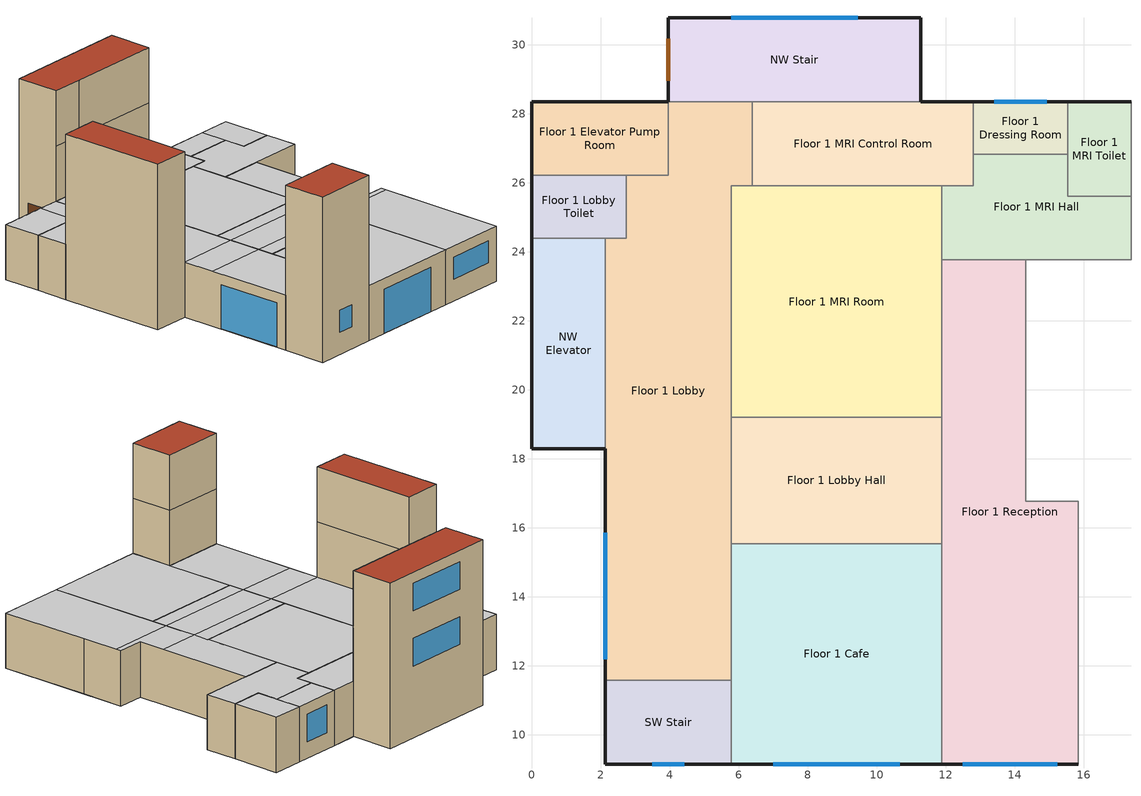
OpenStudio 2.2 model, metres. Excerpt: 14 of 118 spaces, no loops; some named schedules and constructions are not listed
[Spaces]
Floor 1 Lobby
 floor ground: 6.4,28.35 6.4,25.91 5.79,25.91 5.79,11.58 2.13,11.58 2.13,24.38 2.74,24.38 2.74,26.21 3.96,26.21 3.96,28.35 z0
 wall outside: 2.13,18.29 2.13,11.58 z0:3.05
 wall to SW Stair: 2.13,11.58 5.79,11.58 z0:3.05
 wall to Floor 1 MRI Room: 5.79,19.2 5.79,25.91 6.4,25.91 z0:3.05
 wall to Floor 1 Elevator Pump Room: 3.96,28.35 3.96,26.21 2.74,26.21 z0:3.05
 wall to Floor 1 Lobby Toilet: 2.74,26.21 2.74,24.38 2.13,24.38 z0:3.05
 wall to Floor 1 MRI Control Room: 6.4,25.91 6.4,28.35 z0:3.05
 wall to Floor 1 Cafe: 5.79,11.58 5.79,15.54 z0:3.05
 wall to Floor 1 Lobby Hall: 5.79,15.54 5.79,19.2 z0:3.05
 wall to NW Stair: 6.4,28.35 3.96,28.35 z0:3.05
 wall to NW Elevator: 2.13,24.38 2.13,18.29 z0:3.05
 window: 2.13,15.85 2.13,12.19 z0.03:2.46
 ceiling to Floor 2 Work Hall: 5.79,16.46 5.79,18.29 2.13,18.29 2.13,16.46 z3.05
 ceiling to Floor 2 Work: 5.79,18.29 5.79,25.91 6.4,25.91 6.4,28.35 3.96,28.35 3.96,26.21 2.74,26.21 2.74,24.38 2.13,24.38 2.13,18.29 z3.05
 ceiling to Floor 2 Reception: 5.79,11.58 5.79,16.46 2.13,16.46 2.13,11.58 z3.05
SW Stair
 floor ground: 5.79,11.58 5.79,9.14 2.13,9.14 2.13,11.58 z0
 wall outside: 2.13,11.58 2.13,9.14 5.79,9.14 z0:9.14
 wall to Floor 3 Undeveloped 2: 5.79,9.14 5.79,11.58 2.13,11.58 z6.1:9.14
 wall to Floor 1 Cafe: 5.79,9.14 5.79,11.58 z0:3.05
 wall to Floor 2 Reception: 5.79,9.14 5.79,11.58 2.13,11.58 z3.05:6.1
 window: 3.51,9.14 4.42,9.14 z1.22:2.44
 roof outside: 5.79,9.14 5.79,11.58 2.13,11.58 2.13,9.14 z9.14
Floor 1 Lobby Hall
 floor ground: 11.89,19.2 11.89,15.54 5.79,15.54 5.79,19.2 z0
 wall to Floor 1 MRI Room: 11.89,19.2 5.79,19.2 z0:3.05
 wall to Floor 1 Cafe: 5.79,15.54 11.89,15.54 z0:3.05
 wall to Floor 1 Reception: 11.89,15.54 11.89,19.2 z0:3.05
 ceiling to Floor 2 Work Hall: 11.89,16.46 11.89,18.29 5.79,18.29 5.79,16.46 z3.05
 ceiling to Floor 2 Work: 11.89,18.29 11.89,19.2 5.79,19.2 5.79,18.29 z3.05
 ceiling to Floor 2 Reception: 11.89,15.54 11.89,16.46 5.79,16.46 5.79,15.54 z3.05
Floor 1 MRI Hall
 floor ground: 15.54,26.82 15.54,25.6 17.37,25.6 17.37,23.77 11.89,23.77 11.89,25.91 12.8,25.91 12.8,26.82 z0
 wall to Floor 1 MRI Toilet: 17.37,25.6 15.54,25.6 15.54,26.82 z0:3.05
 wall to Floor 1 Dressing Room: 15.54,26.82 12.8,26.82 z0:3.05
 wall to Floor 1 Office: 14.33,23.77 17.37,23.77 z0:3.05
 wall to Floor 1 MRI Room: 11.89,25.91 11.89,23.77 z0:3.05
 wall to Floor 1 MRI Control Room: 12.8,26.82 12.8,25.91 11.89,25.91 z0:3.05
 wall to Floor 1 Reception: 11.89,23.77 14.33,23.77 z0:3.05
 wall to Floor 1 Procedure Room: 17.37,23.77 17.37,25.6 z0:3.05
 ceiling to Floor 2 Work: 17.37,23.77 17.37,25.6 15.54,25.6 15.54,26.82 12.8,26.82 12.8,25.91 11.89,25.91 11.89,23.77 z3.05
NW Elevator
 floor ground: 2.13,24.38 2.13,18.29 0,18.29 0,24.38 z0
 wall outside: 0,24.38 0,18.29 2.13,18.29 z0:9.14
 wall to Floor 3 Office Toilet: 2.13,24.38 0,24.38 z6.1:9.14
 wall to Floor 1 Lobby Toilet: 2.13,24.38 0,24.38 z0:3.05
 wall to Floor 3 Elevator Hall: 2.13,18.29 2.13,24.38 z6.1:9.14
 wall to Floor 2 Work Toilet: 2.13,24.38 0,24.38 z3.05:6.1
 wall to Floor 2 Work: 2.13,18.29 2.13,24.38 z3.05:6.1
 roof outside: 2.13,18.29 2.13,24.38 0,24.38 0,18.29 z9.14
Floor 1 Reception
 floor ground: 14.33,23.77 14.33,16.76 15.85,16.76 15.85,9.14 11.89,9.14 11.89,23.77 z0
 wall outside: 11.89,9.14 15.85,9.14 z0:3.05
 wall to Floor 1 Cafe: 11.89,15.54 11.89,9.14 z0:3.05
 wall to Floor 1 Reception Hall: 15.85,14.33 15.85,16.76 z0:3.05
 wall to Floor 1 Office: 15.85,16.76 14.33,16.76 14.33,23.77 z0:3.05
 wall to Floor 1 MRI Room: 11.89,23.77 11.89,19.2 z0:3.05
 wall to Floor 1 Scheduling: 15.85,9.14 15.85,14.33 z0:3.05
 window: 12.5,9.14 15.24,9.14 z1.22:2.44
 ceiling to Floor 2 Work Hall: 15.85,16.46 15.85,16.76 14.33,16.76 14.33,18.29 11.89,18.29 11.89,16.46 z3.05
 ceiling to Floor 2 Reception: 15.85,9.14 15.85,16.46 11.89,16.46 11.89,9.14 z3.05
 ceiling to Floor 2 Work: 14.33,18.29 14.33,23.77 11.89,23.77 11.89,18.29 z3.05
NW Stair
 floor ground: 11.28,30.78 11.28,28.35 3.96,28.35 3.96,30.78 z0
 wall outside: 11.28,28.35 11.28,30.78 3.96,30.78 3.96,28.35 z0:9.14
 wall to Floor 3 Office: 5.79,28.35 11.28,28.35 z6.1:9.14
 wall to Floor 1 MRI Control Room: 6.4,28.35 11.28,28.35 z0:3.05
 wall to Floor 2 Work: 3.96,28.35 11.28,28.35 z3.05:6.1
 wall to Floor 3 Elevator Hall: 3.96,28.35 5.79,28.35 z6.1:9.14
 window: 9.45,30.78 5.79,30.78 z3.96:5.49; 9.45,30.78 5.79,30.78 z7.01:8.53
 door: 3.96,30.18 3.96,28.96 z0:2.44
 roof outside: 11.28,28.35 11.28,30.78 3.96,30.78 3.96,28.35 z9.14
Floor 1 MRI Room
 floor ground: 11.89,25.91 11.89,19.2 5.79,19.2 5.79,25.91 z0
 wall to Floor 1 MRI Control Room: 11.89,25.91 6.4,25.91 z0:3.05
 ceiling to Floor 2 Work: 11.89,19.2 11.89,25.91 5.79,25.91 5.79,19.2 z3.05
Floor 1 Cafe
 floor ground: 11.89,15.54 11.89,9.14 5.79,9.14 5.79,15.54 z0
 wall outside: 5.79,9.14 11.89,9.14 z0:3.05
 window: 7.01,9.14 10.67,9.14 z0.03:2.46
 ceiling to Floor 2 Reception: 11.89,9.14 11.89,15.54 5.79,15.54 5.79,9.14 z3.05
Floor 1 Dressing Room
 floor ground: 15.54,28.35 15.54,26.82 12.8,26.82 12.8,28.35 z0
 wall outside: 15.54,28.35 12.8,28.35 z0:3.05
 wall to Floor 1 MRI Toilet: 15.54,26.82 15.54,28.35 z0:3.05
 wall to Floor 1 MRI Control Room: 12.8,28.35 12.8,26.82 z0:3.05
 window: 14.94,28.35 13.41,28.35 z0.91:2.44
 ceiling to Floor 2 Work: 15.54,26.82 15.54,28.35 12.8,28.35 12.8,26.82 z3.05
Floor 1 Elevator Pump Room
 floor ground: 3.96,28.35 3.96,26.21 0,26.21 0,28.35 z0
 wall outside: 3.96,28.35 0,28.35 0,26.21 z0:3.05
 wall to Floor 1 Lobby Toilet: 0,26.21 2.74,26.21 z0:3.05
 ceiling to Floor 2 Work: 3.96,26.21 3.96,28.35 2.74,28.35 2.74,26.21 z3.05
 ceiling to Floor 2 Janitor: 2.74,26.21 2.74,28.35 0,28.35 0,26.21 z3.05
Floor 1 Lobby Toilet
 floor ground: 2.74,26.21 2.74,24.38 0,24.38 0,26.21 z0
 wall outside: 0,26.21 0,24.38 z0:3.05
 ceiling to Floor 2 Work Toilet: 2.74,24.38 2.74,26.21 0,26.21 0,24.38 z3.05
Floor 1 MRI Control Room
 floor ground: 12.8,28.35 12.8,25.91 6.4,25.91 6.4,28.35 z0
 wall outside: 12.8,28.35 11.28,28.35 z0:3.05
 ceiling to Floor 2 Work: 12.8,25.91 12.8,28.35 6.4,28.35 6.4,25.91 z3.05
Floor 1 MRI Toilet
 floor ground: 17.37,28.35 17.37,25.6 15.54,25.6 15.54,28.35 z0
 wall outside: 17.37,28.35 15.54,28.35 z0:3.05
 wall to Floor 1 Procedure Room: 17.37,25.6 17.37,28.35 z0:3.05
 ceiling to Floor 2 Work: 17.37,25.6 17.37,28.35 15.54,28.35 15.54,25.6 z3.05
[Site]
Miami Intl Ap_FL_USA: Latitude {deg}=25.82; Longitude {deg}=-80.3; Time Zone {hr}=-5; Elevation {m}=11; Terrain=City
[Building]
-Outpatient-ASHRAE 169-2006-1A created: 2017-11-09 21:39:34 +0000: North Axis {deg}=0; Default Construction Set=90.1-2013 - Outpatient - ASHRAE 169-2006-1A; Standards Number of Stories=3; Standards Number of Above Ground Stories=0; Standards Building Type=Outpatient
[Site:WaterMainsTemperature]
Calculation Method=Correlation; Annual Average Outdoor Air Temperature {C}=24.4917; Maximum Difference In Monthly Average Outdoor Air Temperatures {deltaC}=8.7
[SizingPeriod:DesignDay] Barometric Pressure {Pa}=101193; Sky Clearness=0; Rain Indicator=0; Snow Indicator=0; Day of Month=21; Daylight Saving Time Indicator=0; Humidity Indicating Type=Wetbulb; Dry-Bulb Temperature Range Modifier Type=DefaultMultipliers
Name | Maximum Dry-Bulb Temperature {C} | Daily Dry-Bulb Temperature Range {deltaC} | Humidity Indicating Conditions at Maximum Dry-Bulb | Wind Speed {m/s} | Wind Direction {deg} | Month | Day Type | Solar Model Indicator | ASHRAE Taub | ASHRAE Taud
Miami Intl Ap Ann Clg .4% Condns DB=>MWB | 33.2 | 6.7 | 25.3 | 4.5 | 140 | 7 | SummerDesignDay | ASHRAETau | 0.528 | 1.905
Miami Intl Ap Ann Htg 99.6% Condns DB | 8.7 | 0 | 8.7 | 3.8 | 340 | 1 | WinterDesignDay | ASHRAEClearSky
[Site:GroundTemperature:BuildingSurface]
20.96, 20.96, 20.99, 21.06, 21.1, 21.99, 22.14, 22.18, 22.17, 21.28, 21.11, 21.01
[ClimateZones]
Climate Zone Value 1=1A
[Material:NoMass] Thermal Absorptance=0.9; Solar Absorptance=0.7
Name | Roughness | Thermal Resistance {m2-K/W} | Visible Absorptance
CP02 CARPET PAD | VeryRough | 0.21648 | 0.8
Typical Insulation R-0.54 | Smooth | 0.0945033 | 0.7
Typical Carpet Pad | Smooth | 0.21648 | 0.8
Typical Insulation R-5.89 | Smooth | 1.03652 | 0.7
Typical Insulation R-19.72 | Smooth | 3.4722 | 0.7
Typical Insulation R-0.58 | Smooth | 0.101875 | 0.7
Typical Insulation | Smooth | 0.0282222 | 0.7
[Material]
Name | Roughness | Thickness {m} | Conductivity {W/m-K} | Density {kg/m3} | Specific Heat {J/kg-K} | Thermal Absorptance | Solar Absorptance | Visible Absorptance
100mm Normalweight concrete floor | MediumSmooth | 0.1016 | 2.31 | 2322 | 832
G01 13mm gypsum board | Smooth | 0.0127 | 0.16 | 800 | 1090 | 0.9 | 0.7 | 0.5
4 in. Normalweight Concrete Floor | MediumRough | 0.1016 | 2.31 | 2322 | 832 | 0.9 | 0.7 | 0.7
25mm Stucco | Smooth | 0.0254 | 0.72 | 1856 | 840 | 0.9 | 0.7 | 0.7
5/8 in. Gypsum Board | MediumSmooth | 0.0159 | 0.16 | 800 | 1090 | 0.9 | 0.7 | 0.7
Roof Membrane - Highly Reflective | VeryRough | 0.0095 | 0.16 | 1121.29 | 1460 | 0.75 | 0.45 | 0.7
Metal Roof Surface; F08 Metal surface | Smooth | 0.0008 | 45.28 | 7824 | 500 | 0.9 | 0.7 | 0.7
8 in. Normalweight Concrete Floor | MediumRough | 0.2032 | 2.31 | 2322 | 832 | 0.9 | 0.7 | 0.7
8 in. Concrete Block Basement Wall | MediumRough | 0.2032 | 1.326 | 1842 | 912 | 0.9 | 0.7 | 0.7
G05 25mm wood | MediumSmooth | 0.0254 | 0.15 | 608 | 1630 | 0.9 | 0.5 | 0.5
[Construction]
Typical Insulated Exterior Mass Floor R-3.11: Typical Insulation R-0.54, 4 in. Normalweight Concrete Floor, Typical Carpet Pad
Typical Insulated Steel Framed Exterior Wall R-8.06: 25mm Stucco, 5/8 in. Gypsum Board, Typical Insulation R-5.89, 5/8 in. Gypsum Board
Typical IEAD Roof - Highly Reflective R-20.83: Roof Membrane - Highly Reflective, Typical Insulation R-19.72, Metal Roof Surface
Typical Interior Floor: 100mm Normalweight concrete floor, CP02 CARPET PAD
Typical Interior Wall: G01 13mm gypsum board, G01 13mm gypsum board
Typical Interior Ceiling: CP02 CARPET PAD, 100mm Normalweight concrete floor
Typical Insulated Carpeted 8in Slab Floor: 8 in. Normalweight Concrete Floor, Typical Carpet Pad
Typical Insulated Basement Mass Wall: 8 in. Concrete Block Basement Wall
U 0.60 SHGC 0.25 Dbl 2.5mm air: Glass_2175_LayerAvg, Gap_1_W_0_0025, Glass_2022F_LayerAvg
Typical Insulated Metal Door R-1.43: F08 Metal surface, Typical Insulation R-0.58
Typical Overhead Door: Typical Insulation
U 0.75 SHGC 0.35 Simple Glazing Skylight: U 0.75 SHGC 0.35 Simple Glazing
Typical Interior Window: Clear 3mm
Typical Interior Door; Typical Interior Partition: G05 25mm wood
[DefaultConstructionSet]
90.1-2013 - Outpatient - ASHRAE 169-2006-1A: Default Exterior Surface Constructions=Default Surface Constructions 1; Default Interior Surface Constructions=Default Surface Constructions 2; Default Ground Contact Surface Constructions=Default Surface Constructions 3; Default Exterior SubSurface Constructions=Default Sub Surface Constructions 1; Default Interior SubSurface Constructions=Default Sub Surface Constructions 2; Interior Partition Construction=Typical Interior Partition
[DefaultSurfaceConstructions]
Name | Floor Construction | Wall Construction | Roof Ceiling Construction
Default Surface Constructions 1 | Typical Insulated Exterior Mass Floor R-3.11 | Typical Insulated Steel Framed Exterior Wall R-8.06 | Typical IEAD Roof - Highly Reflective R-20.83
Default Surface Constructions 2 | Typical Interior Floor | Typical Interior Wall | Typical Interior Ceiling
Default Surface Constructions 3 | Typical Insulated Carpeted 8in Slab Floor | Typical Insulated Basement Mass Wall
[DefaultSubSurfaceConstructions]
Name | Fixed Window Construction | Operable Window Construction | Door Construction | Overhead Door Construction | Skylight Construction | Tubular Daylight Dome Construction | Tubular Daylight Diffuser Construction
Default Sub Surface Constructions 1 | U 0.60 SHGC 0.25 Dbl 2.5mm air | U 0.60 SHGC 0.25 Dbl 2.5mm air | Typical Insulated Metal Door R-1.43 | Typical Overhead Door | U 0.75 SHGC 0.35 Simple Glazing Skylight | Typical Interior Window | Typical Interior Window
Default Sub Surface Constructions 2 | Typical Interior Window | Typical Interior Window | Typical Interior Door
[WindowMaterial:Glazing] Optical Data Type=SpectralAverage; Infrared Transmittance at Normal Incidence=0; Back Side Infrared Hemispherical Emissivity=0.84; Dirt Correction Factor for Solar and Visible Transmittance=1; Solar Diffusing=No
Name | Thickness {m} | Solar Transmittance at Normal Incidence | Front Side Solar Reflectance at Normal Incidence | Back Side Solar Reflectance at Normal Incidence | Visible Transmittance at Normal Incidence | Front Side Visible Reflectance at Normal Incidence | Back Side Visible Reflectance at Normal Incidence | Front Side Infrared Hemispherical Emissivity | Conductivity {W/m-K}
Glass_2175_LayerAvg | 0.0086 | 0.167758 | 0.217606 | 0.437978 | 0.416044 | 0.078729 | 0.10654 | 0.84 | 1
Glass_2022F_LayerAvg | 0.0039 | 0.355897 | 0.394095 | 0.265645 | 0.677694 | 0.042734 | 0.05547 | 0.046 | 1
Clear 3mm | 0.003 | 0.837 | 0.075 | 0.075 | 0.898 | 0.081 | 0.081 | 0.84 | 0.9
[WindowMaterial:Gas]
Gap_1_W_0_0025: Gas Type=Air; Thickness {m}=0.0025
[WindowMaterial:SimpleGlazingSystem]
U 0.75 SHGC 0.35 Simple Glazing: U-Factor {W/m2-K}=4.2587; Solar Heat Gain Coefficient=0.35; Visible Transmittance=0.23
[Space] Building Story=Building Story 1; Part of Total Floor Area=Yes
Name | Space Type | Thermal Zone
Floor 1 Lobby | Outpatient Lobby | Floor 1 Lobby ZN
SW Stair | Outpatient Stair | SW Stair ZN
Floor 1 Lobby Hall | Outpatient Hall | Floor 1 Lobby Hall ZN
Floor 1 Cafe | Outpatient Cafe | Floor 1 Cafe ZN
Floor 1 Lobby Toilet | Outpatient Toilet | Floor 1 Lobby Toilet ZN
Floor 1 MRI Hall | Outpatient Hall | Floor 1 MRI Hall ZN
NW Elevator | Outpatient Stair | NW Elevator ZN
Floor 1 MRI Toilet | Outpatient Toilet | Floor 1 MRI Toilet ZN
Floor 1 Reception | Outpatient Reception | Floor 1 Reception ZN
NW Stair | Outpatient Stair | NW Stair ZN
Floor 1 Elevator Pump Room | Outpatient ElevatorPumpRoom | Floor 1 Elevator Pump Room ZN
Floor 1 MRI Room | Outpatient MRI | Floor 1 MRI Room ZN
Floor 1 MRI Control Room | Outpatient MRI_Control | Floor 1 MRI Control Room ZN
Floor 1 Dressing Room | Outpatient DressingRoom | Floor 1 Dressing Room ZN
[BuildingStory]
Building Story 1: Nominal Z Coordinate {m}=0
[SpaceType] Standards Building Type=Outpatient
Name | Default Schedule Set | Design Specification Outdoor Air Object | Standards Space Type
Outpatient Cafe | Outpatient Cafe Schedule Set | Outpatient Cafe Ventilation | Cafe
Outpatient DressingRoom | Outpatient DressingRoom Schedule Set | Outpatient DressingRoom Ventilation | DressingRoom
Outpatient ElevatorPumpRoom | Outpatient ElevatorPumpRoom Schedule Set | Outpatient ElevatorPumpRoom Ventilation | ElevatorPumpRoom
Outpatient Hall | Outpatient Hall Schedule Set | Outpatient Hall Ventilation | Hall
Outpatient Lobby | Outpatient Lobby Schedule Set | Outpatient Lobby Ventilation | Lobby
Outpatient MRI | Outpatient MRI Schedule Set | Outpatient MRI Ventilation | MRI
Outpatient MRI_Control | Outpatient MRI_Control Schedule Set | Outpatient MRI_Control Ventilation | MRI_Control
Outpatient Stair | Outpatient Stair Schedule Set | Outpatient Stair Ventilation | Stair
Outpatient Toilet | Outpatient Toilet Schedule Set | Outpatient Toilet Ventilation | Toilet
Outpatient Reception | Outpatient Reception Schedule Set | Outpatient Reception Ventilation | Reception
[People] Work Efficiency Schedule=Work Efficiency Schedule; Clothing Insulation Schedule=Clothing Schedule; Air Velocity Schedule=Air Velocity Schedule
Name | People Definition | Space or SpaceType
Outpatient Cafe People | Outpatient Cafe People Definition | Outpatient Cafe
Outpatient Lobby People | Outpatient Lobby People Definition | Outpatient Lobby
Outpatient Reception People | Outpatient Reception People Definition | Outpatient Reception
[Lights]
Name | Lights Definition | Space or SpaceType
Outpatient Cafe Lights | Outpatient Cafe Lights Definition | Outpatient Cafe
Outpatient ElevatorPumpRoom Lights | Outpatient ElevatorPumpRoom Lights Definition | Outpatient ElevatorPumpRoom
Outpatient Hall Lights | Outpatient Hall Lights Definition | Outpatient Hall
Outpatient Lobby Lights | Outpatient Lobby Lights Definition | Outpatient Lobby
Outpatient Reception Lights | Outpatient Reception Lights Definition | Outpatient Reception
Outpatient Stair Lights | Outpatient Stair Lights Definition | Outpatient Stair
Outpatient Toilet Lights | Outpatient Toilet Lights Definition | Outpatient Toilet
[ElectricEquipment:Definition]
Elevator Pump Room Electric Equipment Definition: Design Level Calculation Method=EquipmentLevel; Design Level {W}=48165; Fraction Latent=0; Fraction Radiant=0.1; Fraction Lost=0.9
[ElectricEquipment]
Name | Electric Equipment Definition | Space or SpaceType | Schedule
Outpatient Cafe Elec Equip | Outpatient Cafe Elec Equip Definition | Outpatient Cafe
Outpatient ElevatorPumpRoom Elec Equip | Outpatient ElevatorPumpRoom Elec Equip Definition | Outpatient ElevatorPumpRoom
Outpatient Hall Elec Equip | Outpatient Hall Elec Equip Definition | Outpatient Hall
Outpatient Lobby Elec Equip | Outpatient Lobby Elec Equip Definition | Outpatient Lobby
Outpatient Reception Elec Equip | Outpatient Reception Elec Equip Definition | Outpatient Reception
Outpatient Stair Elec Equip | Outpatient Stair Elec Equip Definition | Outpatient Stair
Outpatient Toilet Elec Equip | Outpatient Toilet Elec Equip Definition | Outpatient Toilet
Elevator Pump Room Elevator Equipment | Elevator Pump Room Electric Equipment Definition | Floor 1 Elevator Pump Room | OutPatientHealthCare BLDG_ELEVATORS
[DesignSpecification:OutdoorAir]
Name | Outdoor Air Method | Outdoor Air Flow per Person {m3/s-person} | Outdoor Air Flow per Floor Area {m3/s-m2} | Outdoor Air Flow Air Changes per Hour {1/hr} | Outdoor Air Flow Rate {m3/s}
Outpatient Cafe Ventilation | Sum | 0.00353961 | 0.0009144
Outpatient ElevatorPumpRoom Ventilation |  | 0 | 0 | 0
Outpatient Hall Ventilation; Outpatient Stair Ventilation | Sum | 0 | 0.0003048 | 0 | 0
Outpatient Lobby Ventilation | Sum | 0.00235974 | 0.0003048
Outpatient Reception Ventilation | Sum | 0 | 0.00106604 | 0 | 0
Outpatient Toilet Ventilation |  | 0 | 0 | 0 | 0
[DefaultScheduleSet] Number of People Schedule=OutPatientHealthCare BLDG_OCC_SCH; People Activity Level Schedule=OutPatientHealthCare ACTIVITY_SCH; Infiltration Schedule=OutPatientHealthCare INFIL_SCH
Name | Lighting Schedule | Electric Equipment Schedule
Outpatient Cafe Schedule Set; Outpatient Lobby Schedule Set; Outpatient Reception Schedule Set; Outpatient Toilet Schedule Set | OutPatientHealthCare BLDG_LIGHT_SCH | OutPatientHealthCare BLDG_EQUIP_SCH_BASE
Outpatient ElevatorPumpRoom Schedule Set | OutPatientHealthCare BLDG_LIGHT_STORAGE_SCH | OutPatientHealthCare ELEV_LIGHT_FAN_SCH_ADD_DF
Outpatient Hall Schedule Set; Outpatient Stair Schedule Set | OutPatientHealthCare BLDG_LIGHT_CORRIDOR_SCH | OutPatientHealthCare BLDG_EQUIP_SCH_BASE
[ThermostatSetpoint:DualSetpoint] Heating Setpoint Temperature Schedule=OutPatientHealthCare HTGSETP_SCH_YES_OPTIMUM; Cooling Setpoint Temperature Schedule=OutPatientHealthCare CLGSETP_SCH_YES_OPTIMUM
Outpatient Cafe Thermostat 1; Outpatient DressingRoom Thermostat 1; Outpatient ElevatorPumpRoom Thermostat 1; Outpatient Lobby Thermostat 1; Outpatient Hall Thermostat 2; Outpatient Toilet Thermostat 1; Outpatient MRI_Control Thermostat 1; Outpatient Hall Thermostat 4; Outpatient MRI Thermostat 1; Outpatient Toilet Thermostat 2; Outpatient Reception Thermostat 1; Outpatient Stair Thermostat 2; Outpatient Stair Thermostat 3; Outpatient Stair Thermostat 4
[SpaceInfiltration:DesignFlowRate] Schedule=OutPatientHealthCare INFIL_SCH; Design Flow Rate Calculation Method=Flow/ExteriorArea; Constant Term Coefficient=0; Temperature Term Coefficient=0; Velocity Term Coefficient=0.224; Velocity Squared Term Coefficient=0
Name | Space or SpaceType | Flow per Exterior Surface Area {m3/s-m2}
Floor 1 Cafe Infiltration | Floor 1 Cafe | 0.000569573
Floor 1 Dressing Room Infiltration | Floor 1 Dressing Room | 0.000569573
Floor 1 Elevator Pump Room Infiltration | Floor 1 Elevator Pump Room | 0.000569573
Floor 1 Lobby Infiltration | Floor 1 Lobby | 0.000569573
Floor 1 Lobby Toilet Infiltration | Floor 1 Lobby Toilet | 0.000569573
Floor 1 MRI Control Room Infiltration | Floor 1 MRI Control Room | 0.000569573
Floor 1 MRI Toilet Infiltration | Floor 1 MRI Toilet | 0.000569573
Floor 1 Reception Infiltration | Floor 1 Reception | 0.000569573
NW Elevator Infiltration | NW Elevator | 0.000485636
NW Stair Infiltration | NW Stair | 0.000491012
SW Stair Infiltration | SW Stair | 0.000491012
[InternalMass:Definition]
Internal Mass Definition 1: Construction=InteriorFurnishings; Design Level Calculation Method=SurfaceArea/Area; Surface Area per Space Floor Area=2
[InternalMass] Internal Mass Definition=Internal Mass Definition 1
Name | Space or SpaceType
Floor 1 Cafe Mass | Floor 1 Cafe
Floor 1 Dressing Room Mass | Floor 1 Dressing Room
Floor 1 Elevator Pump Room Mass | Floor 1 Elevator Pump Room
Floor 1 Lobby Mass | Floor 1 Lobby
Floor 1 Lobby Hall Mass | Floor 1 Lobby Hall
Floor 1 Lobby Toilet Mass; Floor 1 Lobby Toilet Mass 1 | Floor 1 Lobby Toilet
Floor 1 MRI Control Room Mass; Floor 1 MRI Control Room Mass 1 | Floor 1 MRI Control Room
Floor 1 MRI Hall Mass | Floor 1 MRI Hall
Floor 1 MRI Room Mass; Floor 1 MRI Room Mass 1 | Floor 1 MRI Room
Floor 1 MRI Toilet Mass; Floor 1 MRI Toilet Mass 1 | Floor 1 MRI Toilet
Floor 1 Reception Mass | Floor 1 Reception
NW Elevator Mass | NW Elevator
NW Stair Mass | NW Stair
SW Stair Mass | SW Stair
[ThermalZone] Use Ideal Air Loads=No
Floor 1 Cafe ZN: Thermostat=Outpatient Cafe Thermostat 1
Floor 1 Dressing Room ZN: Thermostat=Outpatient DressingRoom Thermostat 1
Floor 1 Elevator Pump Room ZN: Thermostat=Outpatient ElevatorPumpRoom Thermostat 1
Floor 1 Lobby ZN: Thermostat=Outpatient Lobby Thermostat 1
Floor 1 Lobby Hall ZN: Thermostat=Outpatient Hall Thermostat 2
Floor 1 Lobby Toilet ZN: Thermostat=Outpatient Toilet Thermostat 1
Floor 1 MRI Control Room ZN: Thermostat=Outpatient MRI_Control Thermostat 1
Floor 1 MRI Hall ZN: Thermostat=Outpatient Hall Thermostat 4
Floor 1 MRI Room ZN: Thermostat=Outpatient MRI Thermostat 1
Floor 1 MRI Toilet ZN: Thermostat=Outpatient Toilet Thermostat 2
Floor 1 Reception ZN: Thermostat=Outpatient Reception Thermostat 1
NW Elevator ZN: Thermostat=Outpatient Stair Thermostat 2
NW Stair ZN: Thermostat=Outpatient Stair Thermostat 3; Primary Daylighting Control=NW Stair Daylt Sensor 1; Fraction of Zone Controlled by Primary Daylighting Control=1
SW Stair ZN: Thermostat=Outpatient Stair Thermostat 4
[Exterior:Lights:Definition]
Name | Design Level {W}
Occ Sensing Exterior Lights Def | 8235.95
NonDimming Exterior Lights Def | 139.05
[Exterior:Lights] Control Option=AstronomicalClock
Name | Exterior Lights Definition | Schedule
Occ Sensing Exterior Lights Def | Occ Sensing Exterior Lights Def | OutPatientHealthCare Exterior_lighting_schedule_b
NonDimming Exterior Lights Def | NonDimming Exterior Lights Def | OutPatientHealthCare Exterior_lighting_schedule_a
[Daylighting:Control]
NW Stair Daylt Sensor 1: Space=NW Stair; Position X-Coordinate {m}=-5.1816; Position Y-Coordinate {m}=-3.1943; Position Z-Coordinate {m}=0.762; Illuminance Setpoint {lux}=375; Lighting Control Type=Stepped; Minimum Input Power Fraction for Continuous Dimming Control=0.3; Minimum Light Output Fraction for Continuous Dimming Control=0.2; Number of Stepped Control Steps=3; Probability Lighting will be Reset When Needed in Manual Stepped Control=1; Maximum Allowable Discomfort Glare Index=22
